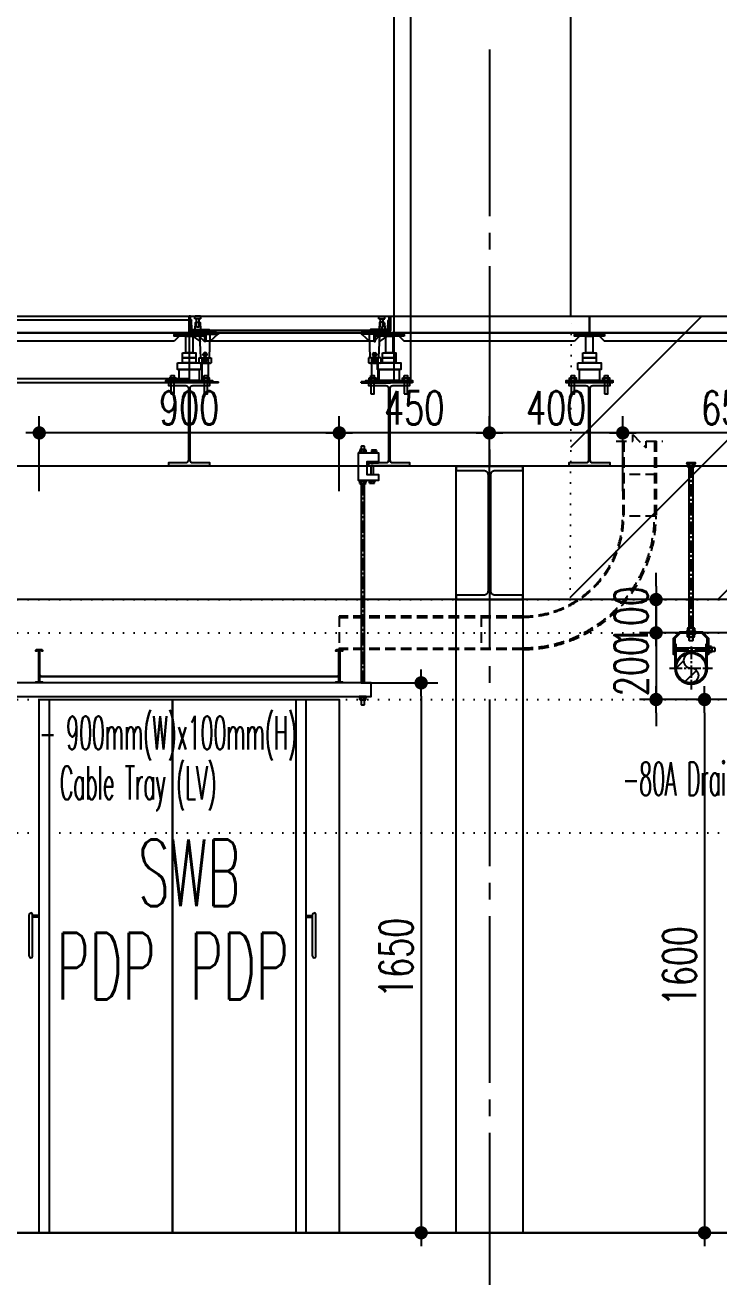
# Model space of a CAD drawing. Header units: millimetres. Extents: x -192235 to 515711, y 45168 to 947868.
# Drawn here: x 121107 to 123189, y 463818 to 467574 of the extents above; entities that cross this region are included whole.
import ezdxf
from ezdxf.enums import TextEntityAlignment as Align

# ---------------------------------------------------------------- set-up
doc = ezdxf.new("R2010")
doc.units = ezdxf.units.MM
doc.header["$LTSCALE"] = 1000
doc.header["$PDMODE"] = 1
for name, pattern in [('CENTER2', [1.125, 0.75, -0.125, 0.125, -0.125]), ('DOT2', [3.175, 0, -3.175]), ('HIDDEN2', [4.7625, 3.175, -1.5875]), ('TPH12-SEC-@20-1$0$CENTERK0', [0.65, 0.5, -0.05, 0.05, -0.05]), ('TPH12-SEC-@20-1$0$CENTERK5', [6.916, 6.667, -0.083, 0.083, -0.083])]:
    doc.linetypes.add(name, pattern=pattern)
for name, color, linetype in [('0-LEVEL LINE', 4, 'DOT2'), ('0-tool', 1, 'Continuous'), ('e-eq-PDP', 10, 'Continuous'), ('e-eq-SWB', 130, 'Continuous'), ('E-POWER-CABL', 80, 'Continuous'), ('Hook-up', 130, 'HIDDEN2'), ('M-DIM', 1, 'Continuous'), ('M-PIPE', 3, 'Continuous'), ('M-TXT', 3, 'Continuous'), ('SM-SEC-Cm$0$SUPPORT', 2, 'Continuous'), ('SUPPORT', 2, 'Continuous'), ('TPH12-SEC-@20-1$0$H-SIN', 252, 'TPH12-SEC-@20-1$0$CENTERK5'), ('TPH12-SEC-@20-1$0$KABE1', 252, 'Continuous'), ('TPH12-SEC-@20-1$0$PT', 252, 'Continuous'), ('TPH12-SEC-@20-1$0$SIAGE1', 252, 'Continuous'), ('TPH12-SEC-@20-1$0$STEEL-NEDA', 252, 'Continuous'), ('TPH12-SEC-@20-1$0$STEEL2', 252, 'Continuous'), ('TPH12-SEC-@20-1$0$STEEL3', 252, 'Continuous'), ('TPH12-SEC-@20-1$0$SUGATA3', 252, 'Continuous'), ('TPH12-SEC-@20-1$0$フリーアクセス', 252, 'Continuous'), ('YCD-Xfa-Sec-24$0$Raised Floor', 1, 'Continuous')]:
    doc.layers.add(name, color=color, linetype=linetype)
doc.styles.add('aa-txt', font='simplex.shx', dxfattribs={"width": 0.7, "bigfont": 'chineset.shx'})
doc.dimstyles.new('50-DIM', dxfattribs={"dimscale": 50, "dimtxt": 2, "dimasz": 0.8, "dimexe": 1, "dimexo": 1, "dimgap": 0.5, "dimtad": 1, "dimdec": 0, "dimdsep": 46, "dimtxsty": 'aa-txt', "dimblk": 'DOT', "dimcen": 5, "dimclrd": 256, "dimclre": 256, "dimclrt": 256, "dimadec": 0, "dimazin": 0, "dimtfac": 1, "dimtdec": 0, "dimtix": 1, "dimtmove": 2, "dimatfit": 3, "dimldrblk": 'DOT', "dimfxl": 1, "dimtolj": 1, "dimtzin": 0, "dimarcsym": 0})

# ---------------------------------------------------------------- blocks, each defined once
blk = doc.blocks.new('TPH12-SEC-@20-1$0$ペデスタルB')
at = {"layer": 'TPH12-SEC-@20-1$0$フリーアクセス'}
for p, q in [((-31, -1), (-30, 0)), ((-30, 0), (-14, 0)), ((-14, 0), (-13, -1)), ((-31, -1), (-13, -1)), ((-31, -8), (-31, -1)), ((-31, -8), (-13, -8)), ((-29.6, -19.9), (-30.4, -39)), ((-16.4, -18), (-27.6, -18)), ((-26, -10.5), (-25.5, -10)), ((-26, -32), (-26, -10.5)), ((-25, -33), (-26, -32)), ((-25.5, -10), (-25.5, -8.4)), ((-25, -33), (-19, -33)), ((-18, -32), (-19, -33)), ((-18.4, -10), (-18.4, -8.4)), ((-18, -10.5), (-18.4, -10)), ((-18, -32), (-18, -10.5)), ((-14.4, -19.9), (-13.6, -39)), ((-13, -8), (-13, -1)), ((-4.7, -39), (-3.6, -12.9)), ((0, -42.6), (0, 0)), ((0, 0), (3.2, 0)), ((0, -40), (0, -0.5)), ((3.2, 0), (3.2, -42.6)), ((-84, -49), (-84, -52)), ((3.2, -49), (-84, -49)), ((3.2, -50), (-84, -50)), ((1.2, -54), (-82.2, -54)), ((-81.7, -54.2), (-59.1, -74.7)), ((-3.2, -45.8), (-76.8, -45.8)), ((-76.8, -49), (-76.8, -45.8)), ((-76.8, -49), (-3.3, -49)), ((-57, -125), (-59.4, -55.9)), ((-46, -56), (-46, -74)), ((-42, -56), (-42, -74)), ((-31, -125), (-28.6, -55.9)), ((1.2, -54), (-28.9, -74.7)), ((3.2, -52), (3.2, -49)), ((-49, -112.1), (-44, -109.2)), ((-49, -117.9), (-49, -112.1)), ((-44, -109.2), (-39, -112.1)), ((-39, -112.1), (-39, -117.9)), ((-62.5, -125), (-62.5, -139.5)), ((-25.5, -125), (-62.5, -125)), ((-59.9, -141), (-62.5, -139.5)), ((-28.1, -141), (-59.9, -141)), ((-53.5, -125), (-53.5, -139.4)), ((-53.5, -141), (-53.5, -193.8)), ((-53, -133), (-35.1, -133)), ((-35.3, -115), (-52.6, -115)), ((-44, -120.7), (-49, -117.9)), ((-49, -130.1), (-44, -127.2)), ((-49, -135.9), (-49, -130.1)), ((-44, -138.7), (-49, -135.9)), ((-39, -117.9), (-44, -120.7)), ((-44, -127.2), (-39, -130.1)), ((-39, -135.9), (-44, -138.7)), ((-39, -130.1), (-39, -135.9)), ((-34.5, -125), (-34.5, -139.4)), ((-34.5, -141), (-34.5, -193.8)), ((-28.1, -141), (-25.5, -139.5)), ((-25.5, -125), (-25.5, -139.5)), ((-84, -200), (-84, -196.8)), ((3.2, -196.8), (-84, -196.8)), ((-84, -200), (3.2, -200)), ((-56.5, -196.8), (-53.5, -193.8)), ((-53.5, -193.8), (-34.5, -193.8)), ((-31.5, -196.8), (-34.5, -193.8)), ((3.2, -200), (3.2, -196.8))]:
    blk.add_line(p, q, dxfattribs=at)
blk.add_lwpolyline([(-4, -40), (-56, -40), (-56, -46), (-4, -46)], close=True, dxfattribs=at)
for centre in [(-44, -115), (-44, -133)]:
    blk.add_circle(centre, 4.98, dxfattribs=at)
for centre, radius, start, end in [((-27.6, -20), 2, 90, 177.5), ((-25.9, -8.4), 0.4, 0, 90), ((-18, -8.4), 0.4, 90, 180), ((-16.4, -20), 2, 2.5, 90), ((-0.6, -13), 3, 90, 177.5), ((-82, -52), 2, 180, 270), ((-82.4, -55), 1, 47.9554, 82.0191), ((-72.5, -75.4), 1, 2, 47.9554), ((-61.4, -56), 2, 2, 90), ((-48, -56), 2, 0, 90), ((-44, -74), 2, 180, 270), ((-44, -74), 2, 270, 0), ((-40, -56), 2, 90, 180), ((-31.4, -39), 1, 270, 357.5), ((-28.3, -75.4), 1, 132.0446, 178), ((-26.6, -56), 2, 90, 178), ((-12.6, -39), 1, 182.5, 270), ((-5.7, -39), 1, 270, 357.5), ((-3.2, -42.6), 3.2, 270, 0), ((-3.2, -42.6), 6.4, 270, 0), ((1.2, -52), 2, 270, 0), ((-58, -134), 7.03, 270, 309.8217), ((-44, -112.5), 28.5, 250.5288, 289.4712), ((-30, -134), 7.03, 230.1783, 270)]:
    blk.add_arc(centre, radius, start, end, dxfattribs=at)
blk = doc.blocks.new('TPH12-SEC-@20-1')
at = {"layer": 'DEFPOINTS', "linetype": 'TPH12-SEC-@20-1$0$CENTERK0'}
blk.add_line((122500, 467500), (122500, 462400), dxfattribs=at)
at = {"layer": 'TPH12-SEC-@20-1$0$H-SIN'}
for p, q in [((83854.8, 466700), (201769.6, 466700)), ((84160.9, 463950), (201769.6, 463950))]:
    blk.add_line(p, q, dxfattribs=at)
at = {"layer": 'TPH12-SEC-@20-1$0$KABE1'}
blk.add_line((190390, 463950), (99610, 463950), dxfattribs=at)
at = {"layer": 'TPH12-SEC-@20-1$0$PT'}
for p, q in [((122213.2, 471200), (122213.2, 466500)), ((122263.2, 471200), (122263.2, 466500))]:
    blk.add_line(p, q, dxfattribs=at)
at = {"layer": 'TPH12-SEC-@20-1$0$SIAGE1'}
blk.add_line((121600, 466700), (122203.2, 466700), dxfattribs=at)
at = {"layer": 'TPH12-SEC-@20-1$0$STEEL-NEDA'}
for points in [[(121662, 466500), (121538, 466500), (121538, 466492), (121589.5, 466492, -0.414214), (121597.5, 466484), (121597.5, 466268, -0.414214), (121589.5, 466260), (121538, 466260), (121538, 466252), (121662, 466252), (121662, 466260), (121610.5, 466260, -0.414214), (121602.5, 466268), (121602.5, 466484, -0.414214), (121610.5, 466492), (121662, 466492)], [(122262, 466500), (122138, 466500), (122138, 466492), (122189.5, 466492, -0.414214), (122197.5, 466484), (122197.5, 466268, -0.414214), (122189.5, 466260), (122138, 466260), (122138, 466252), (122262, 466252), (122262, 466260), (122210.5, 466260, -0.414214), (122202.5, 466268), (122202.5, 466484, -0.414214), (122210.5, 466492), (122262, 466492)], [(122862, 466500), (122738, 466500), (122738, 466492), (122789.5, 466492, -0.414214), (122797.5, 466484), (122797.5, 466268, -0.414214), (122789.5, 466260), (122738, 466260), (122738, 466252), (122862, 466252), (122862, 466260), (122810.5, 466260, -0.414214), (122802.5, 466268), (122802.5, 466484, -0.414214), (122810.5, 466492), (122862, 466492)]]:
    blk.add_lwpolyline(points, format="xyb", close=True, dxfattribs=at)
at = {"layer": 'TPH12-SEC-@20-1$0$STEEL2'}
blk.add_lwpolyline([(122600, 466250), (122400, 466250), (122400, 466237), (122483, 466237, -0.414214), (122496, 466224), (122496, 465876, -0.414214), (122483, 465863), (122400, 465863), (122400, 465850), (122600, 465850), (122600, 465863), (122517, 465863, -0.414214), (122504, 465876), (122504, 466224, -0.414214), (122517, 466237), (122600, 466237)], format="xyb", close=True, dxfattribs=at)
at = {"layer": 'TPH12-SEC-@20-1$0$STEEL3'}
for p, q in [((130000, 466250), (115000, 466250)), ((130000, 465850), (115000, 465850))]:
    blk.add_line(p, q, dxfattribs=at)
blk.add_lwpolyline([(122600, 463950), (122400, 463950), (122400, 466250), (122600, 466250)], close=True, dxfattribs=at)
at = {"layer": 'TPH12-SEC-@20-1$0$SUGATA3'}
for p, q in [((121600, 466688), (119200, 466688)), ((121600, 466512), (119200, 466512))]:
    blk.add_line(p, q, dxfattribs=at)
blk.add_lwpolyline([(119200, 466700), (121600, 466700), (121600, 466500), (119200, 466500)], close=True, dxfattribs=at)
at = {"layer": 'TPH12-SEC-@20-1$0$フリーアクセス'}
blk.add_line((121600, 466658), (122200, 466658), dxfattribs=at)
at = {"layer": 'TPH12-SEC-@20-1$0$フリーアクセス', "xscale": -1}
blk.add_blockref('TPH12-SEC-@20-1$0$ペデスタルB', (121603.2, 466700), dxfattribs=at)
at = {"layer": 'TPH12-SEC-@20-1$0$フリーアクセス'}
blk.add_blockref('TPH12-SEC-@20-1$0$ペデスタルB', (122200, 466700), dxfattribs=at)
blk = doc.blocks.new('DOT')
at = {"color": 0}
blk.add_line((-1, 0), (1, 0), dxfattribs=at)
at = {"color": 3, "const_width": 0.5}
blk.add_lwpolyline([(-0.25, 0, 1), (0.25, 0, 1)], format="xyb", close=True, dxfattribs=at)
blk = doc.blocks.new('*D203')
at = {"layer": 'DEFPOINTS', "color": 0, "transparency": 16777216}
for p in [(123370.5, 465550), (123145.5, 463950), (123370.5, 463950)]:
    blk.add_point(p, dxfattribs=at)
at = {"layer": 'M-DIM', "lineweight": -2, "transparency": 16777216}
for p, q in [((123320.5, 465550), (123095.5, 465550)), ((123145.5, 465510), (123145.5, 463990)), ((123320.5, 463950), (123095.5, 463950))]:
    blk.add_line(p, q, dxfattribs=at)
at = {"layer": 'M-DIM', "lineweight": -2, "transparency": 16777216, "xscale": 40, "yscale": 40, "zscale": 40}
for p, rotation in [((123145.5, 465550), 90), ((123145.5, 463950), 270)]:
    blk.add_blockref('DOT', p, dxfattribs=dict(at, rotation=rotation))
at = {"layer": 'M-DIM', "transparency": 16777216, "insert": (123070.5, 464750), "char_height": 100, "attachment_point": 5, "rotation": 90, "style": 'aa-txt'}
blk.add_mtext('\\A1;1600', dxfattribs=at)
blk = doc.blocks.new('_Dot')
at = {"color": 0, "linetype": 'ByBlock', "lineweight": -2}
blk.add_line((-0.5, 0), (-1, 0), dxfattribs=at)
at = {"color": 0, "linetype": 'ByBlock', "const_width": 0.5}
blk.add_lwpolyline([(-0.25, 0, 1), (0.25, 0, 1)], format="xyb", close=True, dxfattribs=at)
blk = doc.blocks.new('*D204')
at = {"layer": 'DEFPOINTS', "color": 0, "transparency": 16777216}
for p in [(123370.5, 465750), (123000.1, 465550), (123370.5, 465550)]:
    blk.add_point(p, dxfattribs=at)
at = {"layer": 'M-DIM', "lineweight": -2, "transparency": 16777216}
for p, q in [((123000.1, 465790), (123000.1, 465830)), ((123320.5, 465750), (122950.1, 465750)), ((123000.1, 465750), (123000.1, 465550)), ((123320.5, 465550), (122950.1, 465550)), ((123000.1, 465510), (123000.1, 465470))]:
    blk.add_line(p, q, dxfattribs=at)
at = {"layer": 'M-DIM', "lineweight": -2, "transparency": 16777216, "xscale": 40, "yscale": 40, "zscale": 40}
for p, rotation in [((123000.1, 465750), 270), ((123000.1, 465550), 90)]:
    blk.add_blockref('DOT', p, dxfattribs=dict(at, rotation=rotation))
at = {"layer": 'M-DIM', "transparency": 16777216, "insert": (122925.1, 465650), "char_height": 100, "attachment_point": 5, "rotation": 90, "style": 'aa-txt'}
blk.add_mtext('\\A1;200', dxfattribs=at)
blk = doc.blocks.new('*D205')
at = {"layer": 'DEFPOINTS', "color": 0, "transparency": 16777216}
for p in [(123370.5, 465850), (123000.1, 465750), (123370.5, 465750)]:
    blk.add_point(p, dxfattribs=at)
at = {"layer": 'M-DIM', "lineweight": -2, "transparency": 16777216}
for p, q in [((123000.1, 465890), (123000.1, 465930)), ((123320.5, 465850), (122950.1, 465850)), ((123000.1, 465850), (123000.1, 465750)), ((123320.5, 465750), (122950.1, 465750)), ((123000.1, 465710), (123000.1, 465670))]:
    blk.add_line(p, q, dxfattribs=at)
at = {"layer": 'M-DIM', "lineweight": -2, "transparency": 16777216, "xscale": 40, "yscale": 40, "zscale": 40}
for p, rotation in [((123000.1, 465850), 270), ((123000.1, 465750), 90)]:
    blk.add_blockref('DOT', p, dxfattribs=dict(at, rotation=rotation))
at = {"layer": 'M-DIM', "transparency": 16777216, "insert": (122925.1, 465800), "char_height": 100, "attachment_point": 5, "rotation": 90, "style": 'aa-txt'}
blk.add_mtext('\\A1;100', dxfattribs=at)
blk = doc.blocks.new('*D209')
at = {"layer": 'DEFPOINTS', "color": 0, "transparency": 16777216}
for p in [(122900, 466350), (122900, 466125), (123550, 466125)]:
    blk.add_point(p, dxfattribs=at)
at = {"layer": 'M-DIM', "lineweight": -2, "transparency": 16777216}
for p, q in [((122900, 466175), (122900, 466400)), ((123550, 466175), (123550, 466400)), ((123510, 466350), (122940, 466350))]:
    blk.add_line(p, q, dxfattribs=at)
at = {"layer": 'M-DIM', "lineweight": -2, "transparency": 16777216, "xscale": 40, "yscale": 40, "zscale": 40, "rotation": 180}
blk.add_blockref('DOT', (122900, 466350), dxfattribs=at)
at = {"layer": 'M-DIM', "lineweight": -2, "transparency": 16777216, "xscale": 40, "yscale": 40, "zscale": 40}
blk.add_blockref('DOT', (123550, 466350), dxfattribs=at)
at = {"layer": 'M-DIM', "transparency": 16777216, "insert": (123225, 466425), "char_height": 100, "attachment_point": 5, "style": 'aa-txt'}
blk.add_mtext('\\A1;650', dxfattribs=at)
blk = doc.blocks.new('*D242')
at = {"layer": 'DEFPOINTS', "color": 0, "transparency": 16777216}
for p in [(121150, 466350), (121150, 466125), (122050, 466125)]:
    blk.add_point(p, dxfattribs=at)
at = {"layer": 'M-DIM', "lineweight": -2, "transparency": 16777216}
for p, q in [((121150, 466175), (121150, 466400)), ((122050, 466175), (122050, 466400)), ((122010, 466350), (121190, 466350))]:
    blk.add_line(p, q, dxfattribs=at)
at = {"layer": 'M-DIM', "lineweight": -2, "transparency": 16777216, "xscale": 40, "yscale": 40, "zscale": 40, "rotation": 180}
blk.add_blockref('DOT', (121150, 466350), dxfattribs=at)
at = {"layer": 'M-DIM', "lineweight": -2, "transparency": 16777216, "xscale": 40, "yscale": 40, "zscale": 40}
blk.add_blockref('DOT', (122050, 466350), dxfattribs=at)
at = {"layer": 'M-DIM', "transparency": 16777216, "insert": (121600, 466425), "char_height": 100, "attachment_point": 5, "style": 'aa-txt'}
blk.add_mtext('\\A1;900', dxfattribs=at)
blk = doc.blocks.new('SWB-L20-l')
at = {"layer": 'e-eq-SWB'}
for p, q in [((30, 1600), (30, 0)), ((-30, 830), (-30, 955)), ((-20, 830), (-20, 955)), ((0, 952.5), (-20, 952.5)), ((0, 947.5), (-20, 947.5))]:
    blk.add_line(p, q, dxfattribs=at)
blk.add_lwpolyline([(0, 1600), (900, 1600), (900, 0), (0, 0)], close=True, dxfattribs=at)
for centre, start, end in [((-25, 955), 0, 180), ((-25, 830), 180, 0)]:
    blk.add_arc(centre, 5, start, end, dxfattribs=at)
at = {"layer": 'e-eq-SWB', "style": 'aa-txt', "width": 0.55}
blk.add_text('SWB', height=200, dxfattribs=at).set_placement((450, 980), align=Align.CENTER)
blk = doc.blocks.new('PDP-L20-l')
at = {"layer": 'e-eq-PDP'}
for p, q in [((30, 1600), (30, 0)), ((-30, 830), (-30, 955)), ((-20, 830), (-20, 955)), ((0, 952.5), (-20, 952.5)), ((0, 947.5), (-20, 947.5))]:
    blk.add_line(p, q, dxfattribs=at)
blk.add_lwpolyline([(0, 1600), (400, 1600), (400, 0), (0, 0)], close=True, dxfattribs=at)
for centre, start, end in [((-25, 955), 0, 180), ((-25, 830), 180, 0)]:
    blk.add_arc(centre, 5, start, end, dxfattribs=at)
at = {"layer": 'e-eq-PDP', "style": 'aa-txt', "width": 0.55}
blk.add_text('PDP', height=200, dxfattribs=at).set_placement((200, 700), align=Align.CENTER)
blk = doc.blocks.new('PDP-L20-r')
at = {"layer": 'e-eq-PDP'}
for p, q in [((370, 1600), (370, 0)), ((400, 952.5), (420, 952.5)), ((400, 947.5), (420, 947.5)), ((420, 830), (420, 955)), ((430, 830), (430, 955))]:
    blk.add_line(p, q, dxfattribs=at)
blk.add_lwpolyline([(0, 1600), (400, 1600), (400, 0), (0, 0)], close=True, dxfattribs=at)
for centre, start, end in [((425, 955), 0, 180), ((425, 830), 180, 0)]:
    blk.add_arc(centre, 5, start, end, dxfattribs=at)
at = {"layer": 'e-eq-PDP', "style": 'aa-txt', "width": 0.55}
blk.add_text('PDP', height=200, dxfattribs=at).set_placement((200, 700), align=Align.CENTER)
blk = doc.blocks.new('*D243')
at = {"layer": 'DEFPOINTS', "color": 0, "transparency": 16777216}
for p in [(122070.5, 465600), (122070.5, 463950), (122295.5, 463950)]:
    blk.add_point(p, dxfattribs=at)
at = {"layer": 'M-DIM', "lineweight": -2, "transparency": 16777216}
for p, q in [((122120.5, 465600), (122345.5, 465600)), ((122295.5, 465560), (122295.5, 463990)), ((122120.5, 463950), (122345.5, 463950))]:
    blk.add_line(p, q, dxfattribs=at)
at = {"layer": 'M-DIM', "lineweight": -2, "transparency": 16777216, "xscale": 40, "yscale": 40, "zscale": 40}
for p, rotation in [((122295.5, 465600), 90), ((122295.5, 463950), 270)]:
    blk.add_blockref('DOT', p, dxfattribs=dict(at, rotation=rotation))
at = {"layer": 'M-DIM', "transparency": 16777216, "insert": (122220.5, 464775), "char_height": 100, "attachment_point": 5, "rotation": 90, "style": 'aa-txt'}
blk.add_mtext('\\A1;1650', dxfattribs=at)
blk = doc.blocks.new('Nut-M10')
for p, q in [((-10.9, 1.5), (-10.9, 0.5)), ((-8.7, 2.8), (-10.6, 2)), ((-10.4, 2), (10.4, 2)), ((-10.4, 0), (10.4, 0)), ((-8.7, 9.2), (-8.7, 2.8)), ((6.5, 10), (-6.5, 10)), ((-4.3, 9.2), (-4.3, 2.8)), ((4.3, 2.8), (4.3, 9.2)), ((8.7, 9.2), (8.7, 2.8)), ((8.7, 2.8), (10.6, 2)), ((10.9, 1.5), (10.9, 0.5))]:
    blk.add_line(p, q)
for centre, radius, start, end in [((-10.4, 1.5), 0.5, 90, 180), ((-10.4, 0.5), 0.5, 180, 270), ((-6.5, 6.7), 3.33, 49.441, 130.559), ((-6.5, 5.3), 3.33, 229.441, 310.559), ((0, -2.1), 12.1, 69.065, 110.935), ((0, 14.1), 12.1, 249.065, 290.935), ((6.5, 6.7), 3.33, 49.441, 130.559), ((6.5, 5.3), 3.33, 229.441, 310.559), ((10.4, 1.5), 0.5, 0, 90), ((10.4, 0.5), 0.5, 270, 0)]:
    blk.add_arc(centre, radius, start, end)
blk = doc.blocks.new('Nut-M8')
for p, q in [((-8.9, 1.2), (-8.9, 0.4)), ((-7.5, 2.2), (-8.7, 1.5)), ((-8.5, 1.6), (8.6, 1.6)), ((-8.5, 0), (8.6, 0)), ((-7.5, 7.3), (-7.5, 2.2)), ((5.6, 8), (-5.6, 8)), ((-3.8, 7.3), (-3.8, 2.2)), ((3.8, 2.2), (3.8, 7.3)), ((7.5, 7.3), (7.5, 2.2)), ((7.5, 2.2), (8.7, 1.5)), ((9, 1.2), (9, 0.4))]:
    blk.add_line(p, q)
for centre, radius, start, end in [((-8.5, 1.2), 0.4, 90, 180), ((-8.5, 0.4), 0.4, 180, 270), ((-5.6, 5), 3.03, 51.7868, 128.2132), ((-5.6, 4.6), 3.03, 231.7868, 308.2132), ((0, -3.2), 11.2, 70.3471, 109.6529), ((0, 12.8), 11.2, 250.3471, 289.6529), ((5.6, 5), 3.03, 51.7868, 128.2132), ((5.6, 4.6), 3.03, 231.7868, 308.2132), ((8.6, 1.2), 0.4, 0, 90), ((8.6, 0.4), 0.4, 270, 0)]:
    blk.add_arc(centre, radius, start, end)
blk = doc.blocks.new('HG-S-l')
blk.add_lwpolyline([(-1.63, 5), (-1.73, 4.9), (-1.73, 4), (-0.77, 4), (-0.77, 4.9), (-0.87, 5)], close=True)
blk.add_lwpolyline([(0.5, 0.3), (0, 0.3), (0, -3.5), (3.5, -3.5), (3.5, -5.3), (-2.5, -5.3), (-2.5, 3), (3.5, 3), (3.5, 0.3), (0.5, 0.3), (0.5, 0), (3.5, 0), (3.5, 0.3)])
at = {"xscale": 0.1, "yscale": 0.1, "zscale": 0.1}
for name, p in [('Nut-M10', (-1.25, 3)), ('Nut-M8', (2.1, 3))]:
    blk.add_blockref(name, p, dxfattribs=at)
at = {"xscale": 0.1, "yscale": 0.1, "zscale": 0.1, "rotation": 180}
for name, p in [('Nut-M10', (-1.25, -5.3)), ('Nut-M8', (1.55, -5.3))]:
    blk.add_blockref(name, p, dxfattribs=at)
blk = doc.blocks.new('*D244')
at = {"layer": 'DEFPOINTS', "color": 0, "transparency": 16777216}
for p in [(122500, 466350), (122500, 466125), (122900, 466125)]:
    blk.add_point(p, dxfattribs=at)
at = {"layer": 'M-DIM', "lineweight": -2, "transparency": 16777216}
for p, q in [((122500, 466175), (122500, 466400)), ((122900, 466175), (122900, 466400)), ((122860, 466350), (122540, 466350))]:
    blk.add_line(p, q, dxfattribs=at)
at = {"layer": 'M-DIM', "lineweight": -2, "transparency": 16777216, "xscale": 40, "yscale": 40, "zscale": 40, "rotation": 180}
blk.add_blockref('DOT', (122500, 466350), dxfattribs=at)
at = {"layer": 'M-DIM', "lineweight": -2, "transparency": 16777216, "xscale": 40, "yscale": 40, "zscale": 40}
blk.add_blockref('DOT', (122900, 466350), dxfattribs=at)
at = {"layer": 'M-DIM', "transparency": 16777216, "insert": (122700, 466425), "char_height": 100, "attachment_point": 5, "style": 'aa-txt'}
blk.add_mtext('\\A1;400', dxfattribs=at)
blk = doc.blocks.new('*D245')
at = {"layer": 'DEFPOINTS', "color": 0, "transparency": 16777216}
for p in [(122050, 466350), (122050, 466125), (122500, 466125)]:
    blk.add_point(p, dxfattribs=at)
at = {"layer": 'M-DIM', "lineweight": -2, "transparency": 16777216}
for p, q in [((122050, 466175), (122050, 466400)), ((122500, 466175), (122500, 466400)), ((122460, 466350), (122090, 466350))]:
    blk.add_line(p, q, dxfattribs=at)
at = {"layer": 'M-DIM', "lineweight": -2, "transparency": 16777216, "xscale": 40, "yscale": 40, "zscale": 40, "rotation": 180}
blk.add_blockref('DOT', (122050, 466350), dxfattribs=at)
at = {"layer": 'M-DIM', "lineweight": -2, "transparency": 16777216, "xscale": 40, "yscale": 40, "zscale": 40}
blk.add_blockref('DOT', (122500, 466350), dxfattribs=at)
at = {"layer": 'M-DIM', "transparency": 16777216, "insert": (122275, 466425), "char_height": 100, "attachment_point": 5, "style": 'aa-txt'}
blk.add_mtext('\\A1;450', dxfattribs=at)
blk = doc.blocks.new('YCD-Xfa-Sec-24')
at = {"layer": 'YCD-Xfa-Sec-24$0$Raised Floor'}
for points in [[(587200, 396700), (586600, 396700), (586600, 396650), (587200, 396650)], [(587800, 396700), (587200, 396700), (587200, 396650), (587800, 396650)], [(588400, 396700), (587800, 396700), (587800, 396650), (588400, 396650)], [(589000, 396700), (588400, 396700), (588400, 396650), (589000, 396650)], [(586645, 396625), (587155, 396625), (587180, 396650), (586620, 396650)], [(587155, 396650), (587245, 396650), (587245, 396645), (587155, 396645)], [(587155, 396640), (587245, 396640), (587245, 396645), (587155, 396645)], [(587210.5, 396640), (587189.5, 396640), (587189.5, 396590), (587210.5, 396590)], [(587245, 396625), (587755, 396625), (587780, 396650), (587220, 396650)], [(587755, 396650), (587845, 396650), (587845, 396645), (587755, 396645)], [(587755, 396640), (587845, 396640), (587845, 396645), (587755, 396645)], [(587810.5, 396640), (587789.5, 396640), (587789.5, 396590), (587810.5, 396590)], [(587845, 396625), (588355, 396625), (588380, 396650), (587820, 396650)], [(588355, 396650), (588445, 396650), (588445, 396645), (588355, 396645)], [(588355, 396640), (588445, 396640), (588445, 396645), (588355, 396645)], [(588410.5, 396640), (588389.5, 396640), (588389.5, 396590), (588410.5, 396590)], [(588445, 396625), (588955, 396625), (588980, 396650), (588420, 396650)], [(587235, 396560), (587165, 396560), (587165, 396540), (587235, 396540)], [(587220, 396590), (587180, 396590), (587180, 396575), (587220, 396575)], [(587220, 396575), (587180, 396575), (587180, 396560), (587220, 396560)], [(587835, 396560), (587765, 396560), (587765, 396540), (587835, 396540)], [(587820, 396590), (587780, 396590), (587780, 396575), (587820, 396575)], [(587820, 396575), (587780, 396575), (587780, 396560), (587820, 396560)], [(588435, 396560), (588365, 396560), (588365, 396540), (588435, 396540)], [(588420, 396590), (588380, 396590), (588380, 396575), (588420, 396575)], [(588420, 396575), (588380, 396575), (588380, 396560), (588420, 396560)], [(587155, 396522), (587145, 396522), (587145, 396507), (587155, 396507)], [(587230, 396540), (587170, 396540), (587170, 396507), (587230, 396507)], [(587255, 396522), (587245, 396522), (587245, 396507), (587255, 396507)], [(587755, 396522), (587745, 396522), (587745, 396507), (587755, 396507)], [(587830, 396540), (587770, 396540), (587770, 396507), (587830, 396507)], [(587855, 396522), (587845, 396522), (587845, 396507), (587855, 396507)], [(588355, 396522), (588345, 396522), (588345, 396507), (588355, 396507)], [(588430, 396540), (588370, 396540), (588370, 396507), (588430, 396507)], [(588455, 396522), (588445, 396522), (588445, 396507), (588455, 396507)], [(587130, 396500), (587270, 396500), (587270, 396507), (587130, 396507)], [(587160, 396515), (587140, 396515), (587140, 396507), (587160, 396507)], [(587155, 396467), (587145, 396467), (587145, 396500), (587155, 396500)], [(587260, 396515), (587240, 396515), (587240, 396507), (587260, 396507)], [(587255, 396467), (587245, 396467), (587245, 396500), (587255, 396500)], [(587730, 396500), (587870, 396500), (587870, 396507), (587730, 396507)], [(587760, 396515), (587740, 396515), (587740, 396507), (587760, 396507)], [(587755, 396467), (587745, 396467), (587745, 396500), (587755, 396500)], [(587860, 396515), (587840, 396515), (587840, 396507), (587860, 396507)], [(587855, 396467), (587845, 396467), (587845, 396500), (587855, 396500)], [(588330, 396500), (588470, 396500), (588470, 396507), (588330, 396507)], [(588360, 396515), (588340, 396515), (588340, 396507), (588360, 396507)], [(588355, 396467), (588345, 396467), (588345, 396500), (588355, 396500)], [(588460, 396515), (588440, 396515), (588440, 396507), (588460, 396507)], [(588455, 396467), (588445, 396467), (588445, 396500), (588455, 396500)]]:
    blk.add_lwpolyline(points, close=True, dxfattribs=at)
blk = doc.blocks.new('Nut-M12')
for p, q in [((-13, 1.8), (-13, 0.6)), ((-10.4, 3.3), (-12.6, 2.3)), ((-12.4, 2.4), (12.4, 2.4)), ((-12.4, 0), (12.4, 0)), ((-10.4, 11), (-10.4, 3.3)), ((7.8, 12), (-7.8, 12)), ((-5.2, 11), (-5.2, 3.3)), ((5.2, 3.3), (5.2, 11)), ((10.4, 11), (10.4, 3.3)), ((10.4, 3.3), (12.6, 2.3)), ((13, 1.8), (13, 0.6))]:
    blk.add_line(p, q)
for centre, radius, start, end in [((-12.4, 1.8), 0.6, 90, 180), ((-12.4, 0.6), 0.6, 180, 270), ((-7.8, 8), 4.03, 49.8296, 130.1704), ((-7.8, 6.4), 4.03, 229.8296, 310.1704), ((0, -2.7), 14.7, 69.2784, 110.7216), ((0, 17.1), 14.7, 249.2784, 290.7216), ((7.8, 8), 4.03, 49.8296, 130.1704), ((7.8, 6.4), 4.03, 229.8296, 310.1704), ((12.4, 1.8), 0.6, 0, 90), ((12.4, 0.6), 0.6, 270, 0)]:
    blk.add_arc(centre, radius, start, end)

msp = doc.modelspace()

# ---------------------------------------------------------------- block references
msp.add_blockref('TPH12-SEC-@20-1', (0, 0))

# ---------------------------------------------------------------- next in the draw order: hatches: boundary and pattern name
at = {"layer": '0-LEVEL LINE', "ltscale": 0.01}
h = msp.add_hatch(dxfattribs=at)
h.set_pattern_fill('ANSI31', color=256, scale=100)
h.set_pattern_definition([(45, (14749.02, -6e-11), (-224.5064, 224.5064), [])])
h.paths.add_polyline_path([(122745.91082, 466700), (124944.01829, 466700), (124940.19665, 465850), (122742.08918, 465850)])
at = {"layer": 'M-PIPE'}
h = msp.add_hatch(dxfattribs=at)
h.set_pattern_fill('ANSI31', color=1, scale=15, style=0)
h.set_pattern_definition([(45, (86561.396, 401598.196), (-33.67596, 33.67596), [])])
edge = h.paths.add_edge_path()
edge.add_arc((123105, 465644.45), 44.45, 90, 270)
edge.add_arc((123105, 465622.225), 22.225, 270, 450)
edge.add_arc((123105, 465666.675), 22.225, 90, 270, ccw=False)

# ---------------------------------------------------------------- next in the draw order: linework, layer by layer
at = {"layer": '0-LEVEL LINE', "ltscale": 0.01}
for p, q in [((100000, 465850), (190000, 465850)), ((100000, 465750), (190000, 465750)), ((100000, 465550), (190000, 465550)), ((100000, 465150), (190000, 465150))]:
    msp.add_line(p, q, dxfattribs=at)
msp.add_lwpolyline([(122745.91082, 466700), (124944.01829, 466700), (124940.19665, 465850), (122742.08918, 465850)], close=True, dxfattribs=at)
at = {"layer": '0-tool'}
msp.add_lwpolyline([(119640, 466700), (122744, 466700), (122744, 469500), (119640, 469500)], close=True, dxfattribs=at)
at = {"layer": 'E-POWER-CABL'}
msp.add_lwpolyline([(122048.8, 465618.4), (121151.2, 465618.4), (121151.2, 465603), (121160, 465603), (121160, 465600), (121140, 465600), (121140, 465603), (121148.8, 465603), (121148.8, 465697.6), (121143.4, 465697.6, 0.4142135624), (121142.4, 465696.6), (121142.4, 465695), (121140, 465695), (121140, 465696.6, -0.4142135624), (121143.4, 465700), (121156.6, 465700, -0.4142135624), (121160, 465696.6), (121160, 465695), (121157.6, 465695), (121157.6, 465696.6, 0.4142135624), (121156.6, 465697.6), (121151.2, 465697.6), (121151.2, 465625.4, 0.4142135624), (121156.2, 465620.4), (122043.8, 465620.4, 0.4142135624), (122048.8, 465625.4), (122048.8, 465697.6), (122043.4, 465697.6, 0.4142135624), (122042.4, 465696.6), (122042.4, 465695), (122040, 465695), (122040, 465696.6, -0.4142135624), (122043.4, 465700), (122056.6, 465700, -0.4142135624), (122060, 465696.6), (122060, 465695), (122057.6, 465695), (122057.6, 465696.6, 0.4142135624), (122056.6, 465697.6), (122051.2, 465697.6), (122051.2, 465603), (122060, 465603), (122060, 465600), (122040, 465600), (122040, 465603), (122048.8, 465603)], format="xyb", close=True, dxfattribs=at)
at = {"layer": 'Hook-up', "ltscale": 0.01}
for p, q in [((122900, 466325), (122900, 466100)), ((122903, 466325), (122903, 466100)), ((122995, 466325), (122995, 466100)), ((123000, 466325), (123000, 466100)), ((123000, 466225), (122900, 466225)), ((123000, 466100), (122900, 466100)), ((122600, 465800), (122050, 465800)), ((122050, 465800), (122050, 465700)), ((122600, 465795), (122050, 465795)), ((122475, 465800), (122475, 465700)), ((122600, 465800), (122600, 465700)), ((122600, 465703), (122050, 465703)), ((122600, 465700), (122050, 465700))]:
    msp.add_line(p, q, dxfattribs=at)
msp.add_lwpolyline([(122880, 466325), (122930, 466325), (122930, 466345), (122970, 466305), (122970, 466325), (123020, 466325)], dxfattribs=at)
for radius in [300, 400, 395, 303]:
    msp.add_arc((122600, 466100), radius, 270, 0, dxfattribs=at)
at = {"layer": 'M-PIPE', "color": 1, "linetype": 'CENTER2', "ltscale": 0.05}
for p, q in [((123105, 465708.9), (123105, 465580)), ((123040.55, 465644.45), (123169.45, 465644.45))]:
    msp.add_line(p, q, dxfattribs=at)
at = {"layer": 'M-PIPE'}
msp.add_lwpolyline([(123105, 465688.9, 1), (123105, 465644.45, -1), (123105, 465600, -1)], format="xyb", close=True, dxfattribs=at)
for radius in [48, 44.45]:
    msp.add_circle((123105, 465644.45), radius, dxfattribs=at)
at = {"layer": 'SM-SEC-Cm$0$SUPPORT'}
msp.add_lwpolyline([(122115.7375, 465600), (122125.2625, 465600), (122125.2625, 466197), (122115.7375, 466197)], close=True, dxfattribs=at)
at = {"layer": 'SUPPORT', "linetype": 'CENTER2', "ltscale": 0.05}
for p, q in [((123105, 465765), (123105, 466248)), ((122120.5, 465600), (122120.5, 466197)), ((123060.55, 465700.2375), (123149.45, 465700.2375))]:
    msp.add_line(p, q, dxfattribs=at)
at = {"layer": 'SUPPORT'}
for points in [[(122145.53025, 466252), (122144.53025, 466251), (122144.53025, 466225), (122152.46975, 466225), (122152.46975, 466251), (122151.46975, 466252)], [(123098.65, 466248), (123098.65, 465765), (123111.35, 465765), (123111.35, 466248)], [(123137.45, 465749), (123072.55, 465749), (123056.55, 465733), (123056.55, 465685.5), (123052.55, 465685.5), (123052.55, 465734.65685), (123070.89315, 465753), (123139.10685, 465753), (123157.45, 465734.65685), (123157.45, 465685.5), (123153.45, 465685.5), (123153.45, 465733)], [(123110.35, 465727), (123111.35, 465728), (123111.35, 465737), (123098.65, 465737), (123098.65, 465728), (123099.65, 465727)], [(123060.55, 465695.475), (123060.55, 465705), (123149.45, 465705), (123149.45, 465695.475)], [(123177.45, 465704), (123176.45, 465705), (123167.45, 465705), (123167.45, 465695.475), (123176.45, 465695.475), (123177.45, 465696.475)], [(122145.5, 465600), (121054.5, 465600), (121054.5, 465558.725), (122145.5, 465558.725)], [(122124.2625, 465533.725), (122125.2625, 465534.725), (122125.2625, 465548.725), (122115.7375, 465548.725), (122115.7375, 465534.725), (122116.7375, 465533.725)]]:
    msp.add_lwpolyline(points, close=True, dxfattribs=at)
msp.add_lwpolyline([(123153.45, 465644.45), (123153.45, 465715.5), (123149.45, 465715.5), (123149.45, 465644.45, -1), (123060.55, 465644.45), (123060.55, 465715.5), (123056.55, 465715.5), (123056.55, 465644.45, 1)], format="xyb", close=True, dxfattribs=at)

# ---------------------------------------------------------------- next in the draw order: block references
at = {"xscale": -1}
msp.add_blockref('YCD-Xfa-Sec-24', (710000, 70000), dxfattribs=at)
at = {"layer": 'e-eq-PDP'}
for name, p in [('PDP-L20-l', (121150, 463950)), ('PDP-L20-r', (121550, 463950))]:
    msp.add_blockref(name, p, dxfattribs=at)
at = {"layer": 'e-eq-SWB'}
msp.add_blockref('SWB-L20-l', (121150, 463950), dxfattribs=at)
at = {"layer": 'SUPPORT', "xscale": 10, "yscale": 10, "zscale": 10}
msp.add_blockref('HG-S-l', (122133, 466260), dxfattribs=at)
at = {"layer": 'SUPPORT'}
for name, p, rotation in [('Nut-M12', (123105, 466260), 180), ('Nut-M12', (123105, 465749), 180), ('Nut-M10', (123157.45, 465700.2375), 270), ('Nut-M10', (122120.5, 465558.725), 180)]:
    msp.add_blockref(name, p, dxfattribs=dict(at, rotation=rotation))
msp.add_blockref('Nut-M12', (123105, 465753), dxfattribs=at)

# ---------------------------------------------------------------- next in the draw order: texts
at = {"layer": 'M-TXT', "style": 'aa-txt', "width": 0.45}
for s, p in [('- 900mm(W)x100mm(H)', (121150, 465450)), ('  Cable Tray (LV)', (121150, 465300))]:
    msp.add_text(s, height=100, dxfattribs=at).set_placement(p, align=Align.MIDDLE_LEFT)
msp.add_text('  -80A Drain (P)', height=100, dxfattribs=at).set_placement((123105, 465312.23264), align=Align.MIDDLE_CENTER)

# ---------------------------------------------------------------- next in the draw order: dimensions: what is measured, and where the dimension line sits
at = {"layer": 'M-DIM'}
for base, p1, p2, picture, middle in [((121150, 466350), (122050, 466125), (121150, 466125), '*D242', (121600, 466425)), ((122050, 466350), (122500, 466125), (122050, 466125), '*D245', (122275, 466425)), ((122500, 466350), (122900, 466125), (122500, 466125), '*D244', (122700, 466425)), ((122900, 466350), (123550, 466125), (122900, 466125), '*D209', (123225, 466425))]:
    dim = msp.add_linear_dim(base=base, p1=p1, p2=p2, dimstyle='50-DIM', dxfattribs=at)
    dim.commit()
    dim.dimension.update_dxf_attribs({"geometry": picture, "text_midpoint": middle})
for base, p1, p2, picture, middle in [((123000.06943, 465750), (123370.5, 465850), (123370.5, 465750), '*D205', (122925.06943, 465800)), ((123000.06943, 465550), (123370.5, 465750), (123370.5, 465550), '*D204', (122925.06943, 465650)), ((122295.5, 463950), (122070.5, 465600), (122070.5, 463950), '*D243', (122220.5, 464775)), ((123145.5, 463950), (123370.5, 465550), (123370.5, 463950), '*D203', (123070.5, 464750))]:
    dim = msp.add_linear_dim(base=base, p1=p1, p2=p2, angle=90, dimstyle='50-DIM', dxfattribs=at)
    dim.commit()
    dim.dimension.update_dxf_attribs({"geometry": picture, "text_midpoint": middle})

doc.saveas('drawing.dxf')
